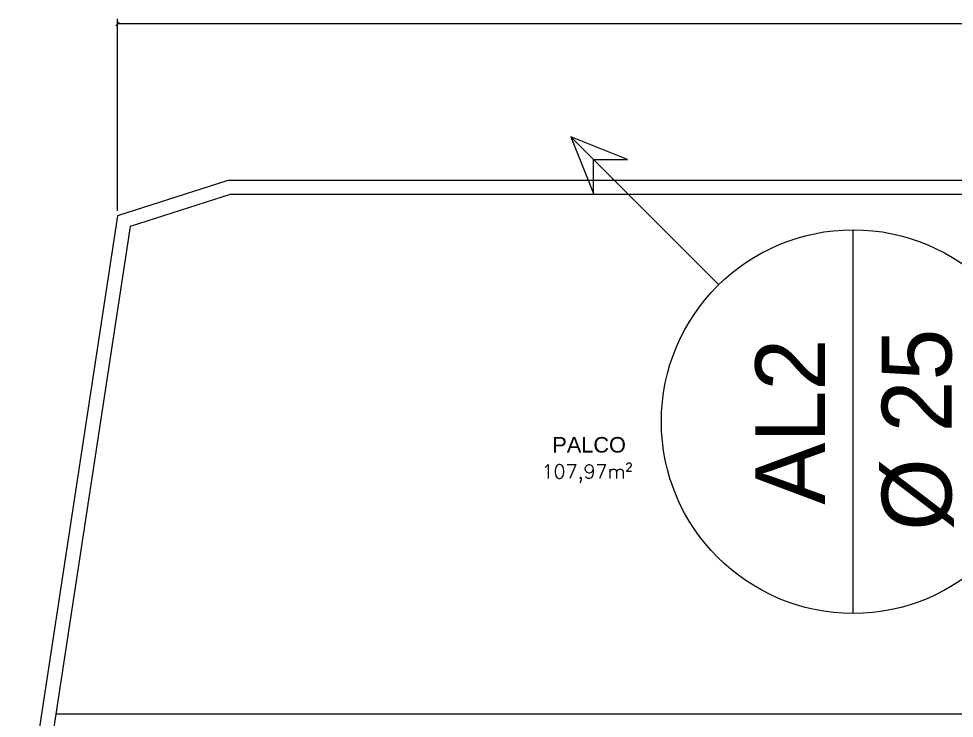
# Model space of a CAD drawing. Header units: metres. Extents: x -1 to 106, y -6 to 62.
# Drawn here: x 26.36 to 39.77, y 51.84 to 61.87 of the extents above; entities that cross this region are included whole.
import ezdxf

# ---------------------------------------------------------------- set-up
doc = ezdxf.new("R2010")
doc.units = ezdxf.units.M
for name, color, linetype, lineweight in [('A-ANNO-NOTE', 7, 'Continuous', 5), ('ARQ-COTA-50', 7, 'Continuous', 5), ('ARQ-ELEV6', 7, 'Continuous', 5), ('ARQ-PAR', 7, 'Continuous', 5), ('ARQ-TEXTO-AMBIENTES-50', 7, 'Continuous', 5), ('ARQ-TEXTO-EQUIPO-50', 7, 'Continuous', 5)]:
    doc.layers.add(name, color=color, linetype=linetype, lineweight=lineweight)
doc.layers.add('ARQ_1100_BASE_TÉRREO_GARAGEM_dwg', color=7, linetype='Continuous', lineweight=5, true_color=0x767676)
doc.styles.add('Century Gothic', font='GOTHIC.TTF', dxfattribs={"height": 1})
doc.styles.add('RomanS_2', font='romans__.ttf', dxfattribs={"height": 0.200498})
doc.styles.add('SansSerif', font='sanss___.ttf', dxfattribs={"height": 0.222776})

# ---------------------------------------------------------------- blocks, each defined once
blk = doc.blocks.new('ARQ_1100_BASE_TÉRREO_GARAGEM_dwg__ARCHTICK-3723946-TÉRREO 1_20')
at = {"layer": 'ARQ-COTA-50', "color": 253, "true_color": 0xaaaaaa}
blk.add_line((-0.5, -0.5), (0.5, 0.5), dxfattribs=at)
blk = doc.blocks.new('ARQ_1100_BASE_TÉRREO_GARAGEM_dwg-3696053-TÉRREO 1_20')
at = {"layer": 'ARQ-COTA-50', "color": 253, "true_color": 0xaaaaaa}
blk.add_line((27.773, 59.119), (27.773, 61.871), dxfattribs=at)
at = {"layer": 'ARQ-COTA-50', "color": 253, "true_color": 0xaaaaaa, "flags": 128}
blk.add_lwpolyline([(76.799, 61.796), (52.916, 61.796), (27.773, 61.796)], dxfattribs=at)
at = {"layer": 'ARQ-ELEV6', "color": 253, "true_color": 0xaaaaaa}
blk.add_line((42.386, 51.902), (26.886, 51.902), dxfattribs=at)
at = {"layer": 'ARQ-PAR', "color": 253, "true_color": 0xaaaaaa, "flags": 128}
for points in [[(29.341, 59.548), (27.773, 59.044), (26.688, 51.932), (25.628, 44.984), (0, 44.984), (0, 8.076)], [(42.586, 58.122), (42.586, 59.552), (29.369, 59.552)], [(42.386, 57.222), (42.386, 59.352), (29.386, 59.352), (27.952, 58.891), (26.886, 51.902), (25.8, 44.784), (0.2, 44.784)]]:
    blk.add_lwpolyline(points, dxfattribs=at)
at = {"layer": 'ARQ-PAR', "color": 253, "true_color": 0xaaaaaa}
blk.add_arc((29.369, 59.462), 0.09, 90, 107.8099, dxfattribs=at)
at = {"xscale": 0.05, "yscale": 0.05, "zscale": 0.05, "rotation": 180}
blk.add_blockref('ARQ_1100_BASE_TÉRREO_GARAGEM_dwg__ARCHTICK-3723946-TÉRREO 1_20', (27.773, 61.796), dxfattribs=at)
at = {"layer": 'ARQ-TEXTO-AMBIENTES-50', "insert": (35.062, 55.874), "char_height": 0.2228, "width": 1.23278, "attachment_point": 3, "line_spacing_factor": 0.957023, "style": 'SansSerif'}
blk.add_mtext('PALCO', dxfattribs=at)
at = {"layer": 'ARQ-TEXTO-EQUIPO-50', "insert": (33.852, 55.478), "char_height": 0.2005, "width": 1.75207, "attachment_point": 1, "line_spacing_factor": 0.983083, "style": 'RomanS_2'}
blk.add_mtext('107,97m²', dxfattribs=at)
blk = doc.blocks.new('Marcador de Tubulação Circular Century 2 - Sobe-874581-TÉRREO 1_20')
at = {"layer": 'A-ANNO-NOTE'}
for p, q in [((0.011459, 0.006828), (0.007216, 0.002585)), ((0.011459, 0.006828), (0.009837, 0.006173)), ((0.010803, 0.005207), (0.011459, 0.006828)), ((0.009837, 0.006173), (0.010803, 0.006173)), ((0.010803, 0.006173), (0.010803, 0.005207)), ((-0.002208, -0.001269), (0.008792, -0.001269)), ((-0.004786, -0.009416), (-0.000562, -0.005193))]:
    blk.add_line(p, q, dxfattribs=at)
blk.add_circle((0.003292, -0.001269), 0.0055, dxfattribs=at)

msp = doc.modelspace()

# ---------------------------------------------------------------- block references
at = {"layer": 'A-ANNO-NOTE', "xscale": 500, "yscale": 500, "zscale": 500, "rotation": 89.99999999999953}
msp.add_blockref('Marcador de Tubulação Circular Century 2 - Sobe-874581-TÉRREO 1_20', (37.686, 54.449), dxfattribs=at)
at = {"layer": 'ARQ_1100_BASE_TÉRREO_GARAGEM_dwg', "color": 253, "true_color": 0xaaaaaa}
msp.add_blockref('ARQ_1100_BASE_TÉRREO_GARAGEM_dwg-3696053-TÉRREO 1_20', (0, 0), dxfattribs=at)

# ---------------------------------------------------------------- texts
at = {"layer": 'A-ANNO-NOTE', "char_height": 1, "attachment_point": 1, "rotation": 90, "style": 'Century Gothic'}
for s, insert, width in [('Ø 25', (38.731, 54.529), 3.88818), ('AL2', (36.918, 54.903), 2.92616)]:
    msp.add_mtext(s, dxfattribs=dict(at, insert=insert, width=width))

doc.saveas('drawing.dxf')
